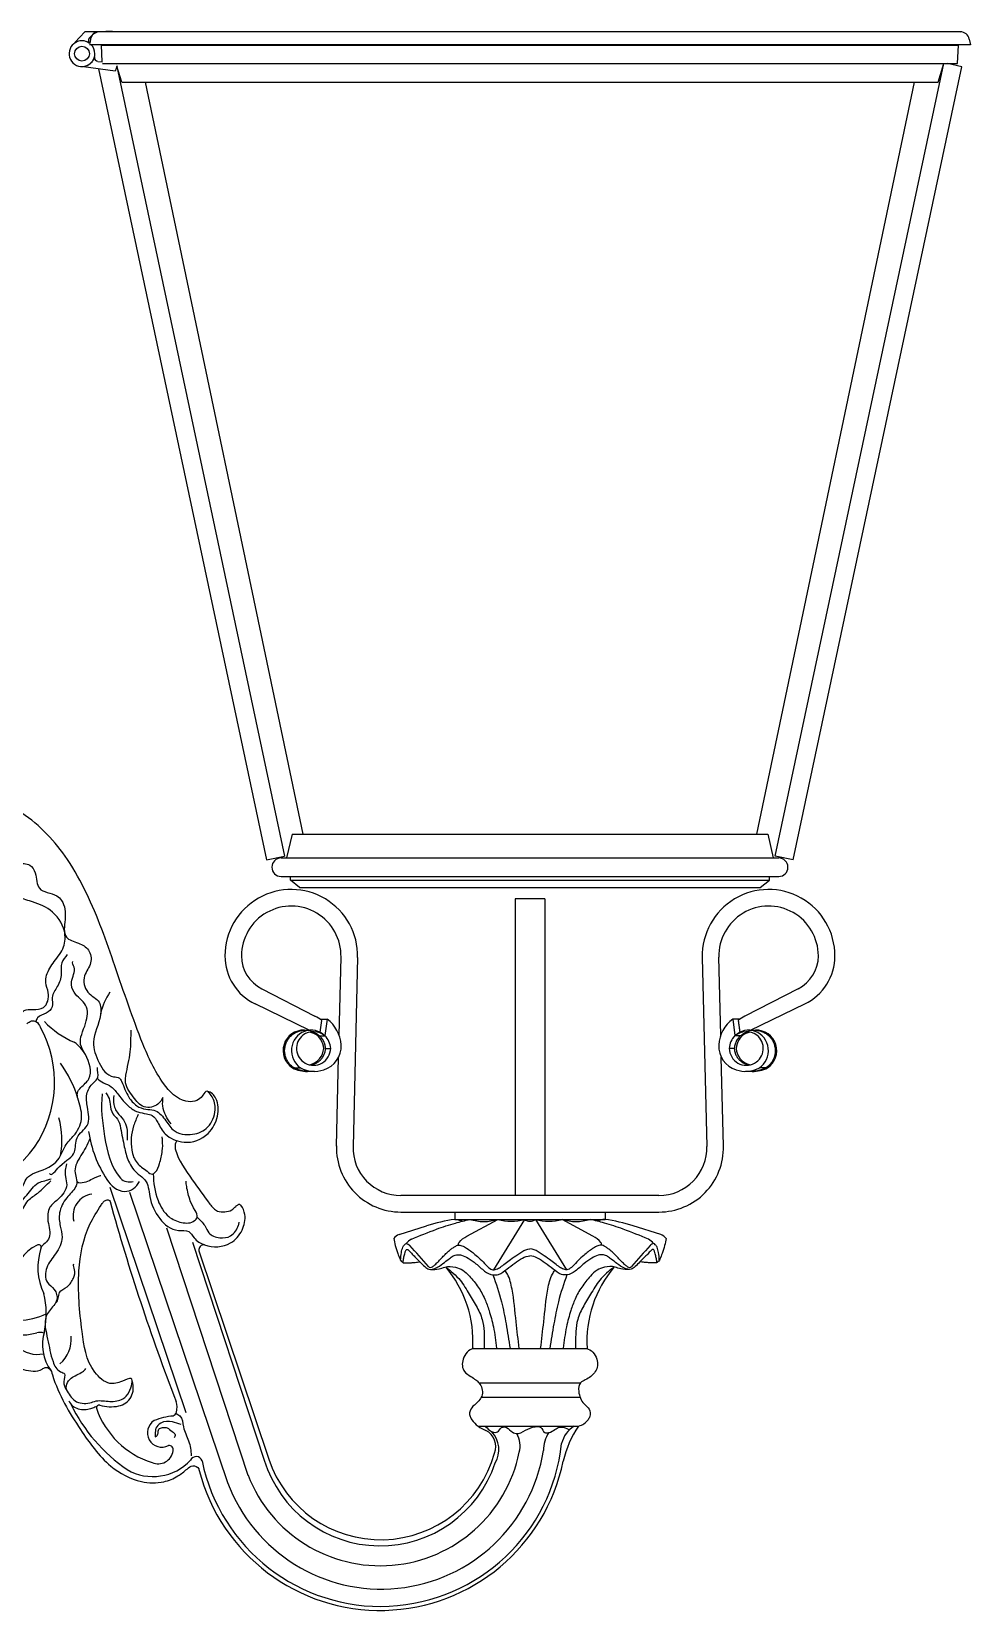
# Model space of a CAD drawing. Header units: millimetres. Extents: x 0 to 13338, y 0 to 11580.
# Drawn here: x 8422 to 8931, y 3754 to 4610 of the extents above; entities that cross this region are included whole.
import ezdxf

# ---------------------------------------------------------------- set-up
doc = ezdxf.new("R2010")
doc.units = ezdxf.units.MM
doc.layers.add('dwgmodels.com', color=250, linetype='Continuous')

# ---------------------------------------------------------------- blocks, each defined once
blk = doc.blocks.new('A$C11D80F1E')
at = {"color": 0}
for p, q in [((33.11, 74), (114.57, 74)), ((33.11, 74), (33.11, 70)), ((33.11, 70), (114.57, 70)), ((39.65, 60.87), (56.4, 70)), ((70.81, 70), (54, 42.7)), ((76.88, 70), (93.69, 42.7)), ((108.04, 60.87), (91.29, 70)), ((114.57, 74), (114.57, 70)), ((2.85, 61.76), (17.78, 66.51)), ((144.83, 61.76), (129.91, 66.51)), ((5.13, 46.49), (5.08, 47.54)), ((5.13, 46.49), (9.05, 46.49)), ((142.56, 46.49), (138.64, 46.49)), ((142.56, 46.49), (142.61, 47.54)), ((49.06, 5.42), (49.06, 0)), ((98.62, 5.42), (98.62, 0)), ((42.84, 0), (104.85, 0))]:
    blk.add_line(p, q, dxfattribs=at)
for centre, radius, start, end in [((48.26, -31.96), 103.08, 98.44674, 107.196), ((48.81, 95.32), 26.43, 253.31891, 286.68109), ((63.6, 95.03), 26.05, 253.94161, 286.05839), ((73.84, 74.11), 5.11, 233.54696, 306.45304), ((73.84, 74.11), 5.11, 233.54696, 306.45304), ((84.09, 95.03), 26.05, 253.94161, 286.05839), ((98.88, 95.32), 26.43, 253.31891, 286.68109), ((99.43, -31.96), 103.08, 72.804, 81.55326), ((4.57, 56.32), 5.7, 107.45536, 143.17544), ((143.12, 56.32), 5.7, 36.82456, 72.54464), ((12.48, 52.99), 6.92, 114.76655, 145.7117), ((-873.32, -738.8), 1187.14, 41.28586, 42.01956), ((1021.01, -738.8), 1187.14, 137.98044, 138.71414), ((135.21, 52.99), 6.92, 34.2883, 65.23345), ((19.94, 45.68), 1.69, 224.58307, 306.07057), ((-19.76, 3.74), 62.71, 356.58417, 40.2137), ((167.45, 3.74), 62.71, 139.7863, 183.41583), ((127.75, 45.68), 1.69, 233.92943, 315.41693)]:
    blk.add_arc(centre, radius, start, end, dxfattribs=at)
for points in [[(9.58, 59.27), (23.19, 64.71), (33.44, 68.04), (41.22, 70)], [(33.11, 70), (35.52, 69.68), (37.11, 69)], [(138.11, 59.27), (124.5, 64.71), (114.25, 68.04), (106.47, 70)], [(114.57, 70), (112.17, 69.68), (110.58, 69)], [(0, 59.73), (0.77, 55.79), (2.1, 51.51), (3.35, 48.46), (3.95, 47.4), (5.13, 46.49)], [(5.08, 47.54), (5.46, 49.75), (6.09, 51.98), (6.65, 53.46), (7.09, 53.73), (8.07, 53.21), (9.95, 51.21), (14.14, 47.02), (16.75, 44.4), (19, 42.96), (22.6, 43.54), (26.63, 46.07)], [(142.61, 47.54), (142.23, 49.75), (141.6, 51.98), (141.03, 53.46), (140.59, 53.73), (139.62, 53.21), (137.73, 51.21), (133.55, 47.02), (130.94, 44.4), (128.69, 42.96), (125.09, 43.54), (121.05, 46.07)], [(147.69, 59.73), (146.92, 55.79), (145.59, 51.51), (144.34, 48.46), (143.74, 47.4), (142.56, 46.49)], [(9.05, 46.49), (10.98, 46.62), (13.54, 46.96), (14.14, 47.02)], [(19.88, 42.84), (24.52, 43.15), (27.68, 44.13), (33.38, 44.09), (37.42, 42.47), (41.04, 39.15), (45.75, 33.27), (49.34, 26.81), (51.64, 20.55), (54.02, 11.79), (55.76, 0.14)], [(28.13, 44.23), (31.17, 41.77), (35.21, 37.9), (40.37, 30.35), (44.69, 23.05), (47.94, 15.67), (48.96, 9.18), (49.06, 5.42)], [(127.81, 42.84), (123.17, 43.15), (120, 44.13), (114.31, 44.09), (110.27, 42.47), (106.65, 39.15), (101.93, 33.27), (98.35, 26.81), (96.04, 20.55), (93.67, 11.79), (91.93, 0.14)], [(119.56, 44.23), (116.52, 41.77), (112.48, 37.9), (107.31, 30.35), (103, 23.05), (99.75, 15.67), (98.73, 9.18), (98.62, 5.42)], [(138.64, 46.49), (136.71, 46.62), (134.15, 46.96), (133.55, 47.02)], [(53.79, 39.92), (58.41, 25.31), (60.87, 13.31), (63.11, 0)], [(68.02, 0), (66.38, 14.39), (64.12, 32.22), (61.61, 40.32), (60.34, 42.35)], [(79.66, 0), (81.31, 14.39), (83.57, 32.22), (86.07, 40.32), (87.35, 42.35)], [(93.9, 39.92), (89.28, 25.31), (86.82, 13.31), (84.57, 0)]]:
    blk.add_spline(points, degree=3, dxfattribs=at)
for points, knots in [([(35.15, 56.11), (34.88, 56.64), (35.92, 58.79), (38.03, 59.97), (39.65, 60.87)], [0.197406, 0.197406, 0.197406, 0.197406, 1.733081, 6.93265, 6.93265, 6.93265, 6.93265]), ([(112.54, 56.11), (112.81, 56.64), (111.77, 58.79), (109.66, 59.97), (108.04, 60.87)], [0.197406, 0.197406, 0.197406, 0.197406, 1.733081, 6.93265, 6.93265, 6.93265, 6.93265]), ([(3.68, 47.88), (3.75, 49.29), (3.88, 51.66), (4.62, 54.58), (5.63, 56.16), (6.73, 57.1), (7.85, 56.6), (8.39, 56.11), (8.65, 55.82)], [0, 0, 0, 0, 4.220876, 7.14171, 8.810482, 9.961774, 10.979137, 12.122184, 12.122184, 12.122184, 12.122184]), ([(20.93, 44.31), (20.94, 44.31), (21.5, 44.62), (22.39, 45.51), (24.13, 47.07), (25.64, 48.67), (27.25, 50.47), (29.17, 52.31), (30.83, 53.74), (32.5, 54.89), (33.72, 55.66), (35.36, 56.36), (38.27, 55.13), (40.9, 53.51), (43.96, 51.18), (47.73, 47.7), (50.05, 45.1), (53.03, 42.42), (55.83, 42.85), (57.97, 44.22), (60.47, 46.16), (63.53, 48.51), (66.64, 50.56), (69.87, 52.92), (72.3, 53.96), (73.84, 53.99)], [1.089428, 1.089428, 1.089428, 1.089428, 1.113629, 2.744161, 4.895151, 7.312513, 9.986828, 12.742234, 14.977, 16.847128, 18.632822, 19.677187, 21.312086, 23.926402, 31.094009, 35.520472, 39.976686, 42.401082, 44.540901, 47.111965, 50.262785, 53.927866, 58.727463, 61.370755, 66.062187, 66.062187, 66.062187, 66.062187]), ([(126.76, 44.31), (126.75, 44.31), (126.19, 44.62), (125.3, 45.51), (123.56, 47.07), (122.05, 48.67), (120.44, 50.47), (118.52, 52.31), (116.86, 53.74), (115.19, 54.89), (113.96, 55.66), (112.33, 56.36), (109.42, 55.13), (106.78, 53.51), (103.73, 51.18), (99.96, 47.7), (97.64, 45.1), (94.66, 42.42), (91.86, 42.85), (89.72, 44.22), (87.22, 46.16), (84.16, 48.51), (81.05, 50.56), (77.82, 52.92), (75.38, 53.96), (73.84, 53.99)], [1.089428, 1.089428, 1.089428, 1.089428, 1.113629, 2.744161, 4.895151, 7.312513, 9.986828, 12.742234, 14.977, 16.847128, 18.632822, 19.677187, 21.312086, 23.926402, 31.094009, 35.520472, 39.976686, 42.401082, 44.540901, 47.111965, 50.262785, 53.927866, 58.727463, 61.370755, 66.062187, 66.062187, 66.062187, 66.062187]), ([(144.01, 47.88), (143.94, 49.29), (143.81, 51.66), (143.07, 54.58), (142.06, 56.16), (140.96, 57.1), (139.83, 56.6), (139.3, 56.11), (139.04, 55.82)], [0, 0, 0, 0, 4.220876, 7.14171, 8.810482, 9.961774, 10.979137, 12.122184, 12.122184, 12.122184, 12.122184]), ([(26.63, 46.07), (27.69, 46.88), (29.36, 48.16), (31.63, 50), (34.06, 51), (37.19, 50.82), (40.67, 48.7), (44.9, 45.91), (48.75, 42.05), (53.06, 39.62), (57.71, 40.06), (61.24, 43.23), (65.57, 46.13), (69.3, 49.03), (72.53, 50.2), (73.84, 50.23)], [0, 0, 0, 0, 4.006445, 6.311355, 8.705584, 11.556721, 15.399299, 20.626755, 26.798865, 31.785461, 34.793218, 40.136381, 45.507878, 50.455113, 54.650809, 54.650809, 54.650809, 54.650809]), ([(121.05, 46.07), (120, 46.88), (118.33, 48.16), (116.06, 50), (113.63, 51), (110.5, 50.82), (107.02, 48.7), (102.79, 45.91), (98.94, 42.05), (94.63, 39.62), (89.98, 40.06), (86.45, 43.23), (82.12, 46.13), (78.38, 49.03), (75.16, 50.2), (73.84, 50.23)], [0, 0, 0, 0, 4.006445, 6.311355, 8.705584, 11.556721, 15.399299, 20.626755, 26.798865, 31.785461, 34.793218, 40.136381, 45.507878, 50.455113, 54.650809, 54.650809, 54.650809, 54.650809])]:
    blk.add_open_spline(points, degree=3, knots=knots, dxfattribs=at)
blk = doc.blocks.new('Public Light 9_side_dwgmodels.com')
at = {"color": 0}
for p, q in [((267.95, 3893.46), (273.51, 3899.36)), ((267.95, 3893.46), (273.51, 3899.36)), ((281.96, 3899.36), (273.51, 3899.36)), ((279, 3899.36), (275.89, 3896.05)), ((279, 3899.36), (275.89, 3896.05)), ((288.36, 3899.65), (281.44, 3899.33)), ((748.44, 3899.33), (281.44, 3899.33)), ((748.44, 3899.33), (281.44, 3899.33)), ((745.02, 3899.49), (748.44, 3899.33)), ((268.15, 3893.36), (267.95, 3893.46)), ((268.15, 3893.36), (267.95, 3893.46)), ((275.89, 3893.24), (275.87, 3893.21)), ((275.89, 3893.24), (275.87, 3893.21)), ((753.94, 3892.33), (276.06, 3892.33)), ((753.94, 3892.33), (276.06, 3892.33)), ((276.54, 3895.31), (276.08, 3893.05)), ((282.44, 3892.06), (747.44, 3892.06)), ((282.44, 3892.06), (747.44, 3892.06)), ((282.89, 3882.98), (282.44, 3892.06)), ((730.94, 3892.06), (730.94, 3892.33)), ((736.94, 3892.06), (736.94, 3892.33)), ((746.94, 3882.06), (747.44, 3892.06)), ((753.34, 3895.31), (753.94, 3892.33)), ((278.61, 3885.49), (278.65, 3885.49)), ((278.61, 3885.49), (278.65, 3885.49)), ((280.43, 3883.3), (283.02, 3882.96)), ((280.43, 3883.3), (283.02, 3882.96)), ((283.06, 3882.06), (746.94, 3882.06)), ((283.06, 3882.06), (746.94, 3882.06)), ((290.93, 3880.85), (289.82, 3878.03)), ((290.93, 3880.85), (289.82, 3878.03)), ((289.9, 3882.06), (290.59, 3881.97)), ((289.9, 3882.06), (290.59, 3881.97)), ((290.46, 3881.98), (290.44, 3882.06)), ((290.44, 3882.06), (290.46, 3881.98)), ((293.44, 3872.06), (290.86, 3880.67)), ((648.05, 3452.1), (739.44, 3882.06)), ((736.44, 3872.06), (739.44, 3882.06)), ((749.31, 3880.4), (741.53, 3882.06)), ((749.31, 3880.4), (741.53, 3882.06)), ((272.64, 3880.29), (272.73, 3880.5)), ((272.64, 3880.29), (272.73, 3880.5)), ((289.82, 3878.03), (272.64, 3880.29)), ((289.82, 3878.03), (272.64, 3880.29)), ((280.82, 3879.21), (372.05, 3450.02)), ((290.78, 3880.47), (381.83, 3452.1)), ((657.83, 3450.02), (749.31, 3880.4)), ((293.44, 3872.06), (736.44, 3872.06)), ((293.44, 3872.06), (736.44, 3872.06)), ((391.86, 3464.06), (306.35, 3872.06)), ((638.02, 3464.06), (723.54, 3872.06)), ((385.94, 3464.06), (382.94, 3451.06)), ((385.94, 3464.06), (643.94, 3464.06)), ((385.94, 3464.06), (643.94, 3464.06)), ((643.94, 3464.06), (646.94, 3451.06)), ((372.05, 3450.02), (381.83, 3452.1)), ((372.05, 3450.02), (381.83, 3452.1)), ((379.94, 3451.06), (649.94, 3451.06)), ((379.94, 3451.06), (649.94, 3451.06)), ((657.83, 3450.02), (648.05, 3452.1)), ((657.83, 3450.02), (648.05, 3452.1)), ((379.94, 3441.06), (649.94, 3441.06)), ((379.94, 3441.06), (649.94, 3441.06)), ((384.94, 3439.06), (384.94, 3441.06)), ((384.94, 3439.06), (644.94, 3439.06)), ((384.94, 3439.06), (644.94, 3439.06)), ((389.94, 3435.06), (384.94, 3439.06)), ((639.94, 3435.06), (644.94, 3439.06)), ((644.94, 3439.06), (644.94, 3441.06)), ((389.94, 3435.06), (639.94, 3435.06)), ((389.94, 3435.06), (639.94, 3435.06)), ((522.94, 3428.94), (506.94, 3428.94)), ((522.94, 3428.94), (506.94, 3428.94)), ((506.94, 3428.94), (506.94, 3267.94)), ((522.94, 3428.94), (522.94, 3267.94)), ((411.41, 3354.91), (412.43, 3397.28)), ((411.41, 3354.91), (412.43, 3397.28)), ((421.43, 3397.07), (418.95, 3294.57)), ((421.43, 3397.07), (418.95, 3294.57)), ((608.45, 3397.07), (610.93, 3294.57)), ((608.45, 3397.07), (610.93, 3294.57)), ((618.47, 3354.91), (617.45, 3397.28)), ((618.47, 3354.91), (617.45, 3397.28)), ((369.47, 3380.06), (398.31, 3365.15)), ((369.47, 3380.06), (398.31, 3365.15)), ((660.41, 3380.06), (631.57, 3365.15)), ((660.41, 3380.06), (631.57, 3365.15)), ((395.18, 3357.62), (365.81, 3371.83)), ((395.18, 3357.62), (365.81, 3371.83)), ((634.7, 3357.62), (664.07, 3371.83)), ((634.7, 3357.62), (664.07, 3371.83)), ((401.04, 3363.55), (404.92, 3363.55)), ((401.04, 3363.55), (404.92, 3363.55)), ((401.05, 3356.47), (401.94, 3362.88)), ((404.92, 3363.55), (403.74, 3354.66)), ((404.92, 3363.55), (403.74, 3354.66)), ((624.96, 3363.55), (626.14, 3354.66)), ((628.84, 3363.55), (624.96, 3363.55)), ((628.84, 3363.55), (624.96, 3363.55)), ((624.96, 3363.55), (626.14, 3354.66)), ((392.11, 3357.62), (396.3, 3357.62)), ((399.8, 3354.54), (399.94, 3354.54)), ((399.8, 3354.54), (399.94, 3354.54)), ((400.78, 3354.54), (403.72, 3354.54)), ((400.78, 3354.54), (403.72, 3354.54)), ((403.59, 3354.66), (403.74, 3354.66)), ((403.59, 3354.66), (403.74, 3354.66)), ((626.29, 3354.66), (626.14, 3354.66)), ((626.29, 3354.66), (626.14, 3354.66)), ((629.1, 3354.54), (626.16, 3354.54)), ((629.1, 3354.54), (626.16, 3354.54)), ((630.08, 3354.54), (629.94, 3354.54)), ((630.08, 3354.54), (629.94, 3354.54)), ((633.58, 3357.62), (637.77, 3357.62)), ((404.06, 3347.76), (406.86, 3347.76)), ((404.06, 3347.76), (406.86, 3347.76)), ((409.95, 3294.78), (411.12, 3343)), ((409.95, 3294.78), (411.12, 3343)), ((619.93, 3294.78), (618.76, 3343)), ((619.93, 3294.78), (618.76, 3343)), ((625.82, 3347.76), (623.02, 3347.76)), ((625.82, 3347.76), (623.02, 3347.76)), ((386.94, 3337.18), (390.46, 3337.18)), ((386.94, 3337.18), (390.46, 3337.18)), ((397.96, 3335.28), (393.83, 3335.28)), ((636.05, 3335.28), (631.92, 3335.28)), ((642.94, 3337.18), (639.42, 3337.18)), ((642.94, 3337.18), (639.42, 3337.18)), ((286.99, 3272.46), (328.21, 3150.27)), ((297.7, 3269.76), (350.89, 3112.21)), ((584.94, 3267.94), (444.94, 3267.94)), ((584.94, 3267.94), (444.94, 3267.94)), ((444.94, 3258.94), (584.94, 3258.94)), ((317.73, 3250.44), (361.96, 3116.25)), ((331.83, 3242.54), (370.78, 3124.37)), ((335.37, 3237.92), (373.23, 3124.88)), ((484.28, 3184.94), (545.6, 3184.94)), ((487.27, 3166.3), (542.37, 3166.3)), ((488.73, 3158.42), (542.14, 3158.42)), ((486.8, 3142.8), (541.37, 3142.8))]:
    blk.add_line(p, q, dxfattribs=at)
blk.add_circle((271.89, 3887.45), 4, dxfattribs=at)
blk.add_circle((271.89, 3887.45), 4, dxfattribs=at)
for centre, radius, start, end in [((281.44, 3894.33), 5, 90, 168.69007), ((748.44, 3894.33), 5, 11.30993, 90), ((271.89, 3887.45), 7, 52.1546, 0), ((271.89, 3887.45), 7, 52.1546, 0), ((271.89, 3887.45), 7, 55.38344, 122.30974), ((271.89, 3887.45), 7, 55.38344, 122.30974), ((277.42, 3894.65), 2.08, 137.58516, 222.71058), ((277.42, 3894.65), 2.08, 137.58516, 222.71058), ((271.89, 3887.45), 7, 0, 44.26108), ((271.89, 3887.45), 7, 0, 44.26108), ((271.89, 3887.45), 7, 276.8814, 343.80771), ((271.89, 3887.45), 7, 276.8814, 343.80771), ((280.73, 3885.36), 2.08, 176.48057, 261.60598), ((280.73, 3885.36), 2.08, 176.48057, 261.60598), ((379.94, 3446.06), 5, 90, 270), ((649.94, 3446.06), 5, 270, 90), ((385.44, 3397.94), 36, 358.61296, 180), ((385.44, 3397.94), 36, 358.61296, 180), ((644.44, 3397.94), 36, 0, 181.38704), ((644.44, 3397.94), 36, 0, 181.38704), ((385.44, 3397.94), 27, 358.61296, 180), ((385.44, 3397.94), 27, 358.61296, 180), ((644.44, 3397.94), 27, 0, 181.38704), ((644.44, 3397.94), 27, 0, 181.38704), ((378.44, 3397.94), 29, 180, 244.18197), ((378.44, 3397.94), 29, 180, 244.18197), ((378.44, 3397.94), 20, 180, 243.35603), ((378.44, 3397.94), 20, 180, 243.35603), ((651.44, 3397.94), 20, 296.64397, 0), ((651.44, 3397.94), 20, 296.64397, 0), ((651.44, 3397.94), 29, 295.81803, 0), ((651.44, 3397.94), 29, 295.81803, 0), ((313.59, 3359.81), 32.3, 145.13415, 168.11802), ((195.48, 3329.31), 61.59, 261.43324, 28.95975), ((288.17, 3397.89), 51.11, 224.10925, 246.38248), ((390.32, 3348.29), 18.65, 51.45415, 64.61367), ((390.32, 3348.29), 18.65, 51.45415, 64.61367), ((639.57, 3348.29), 18.65, 115.38633, 128.54585), ((639.57, 3348.29), 18.65, 115.38633, 128.54585), ((255.65, 3334.03), 20.86, 28.2851, 54.73163), ((392.11, 3346.51), 11.12, 87.63867, 237.05388), ((392.11, 3346.51), 11.12, 87.63867, 237.05388), ((393.39, 3346.62), 10.19, 51.01045, 78.06399), ((393.39, 3346.62), 10.19, 51.01045, 78.06399), ((392.11, 3346.51), 11.12, 46.2524, 62.92842), ((392.11, 3346.51), 11.12, 46.2524, 62.92842), ((391.76, 3346.68), 11.34, 5.46316, 56.18353), ((391.76, 3346.68), 11.34, 5.46316, 56.18353), ((638.12, 3346.68), 11.34, 123.81647, 174.53684), ((638.12, 3346.68), 11.34, 123.81647, 174.53684), ((636.49, 3346.62), 10.19, 101.93601, 128.98955), ((636.49, 3346.62), 10.19, 101.93601, 128.98955), ((637.77, 3346.51), 11.12, 117.07158, 133.7476), ((637.77, 3346.51), 11.12, 117.07158, 133.7476), ((637.77, 3346.51), 11.12, 302.94612, 92.36133), ((637.77, 3346.51), 11.12, 302.94612, 92.36133), ((393.41, 3348.23), 9.65, 282.60394, 357.17506), ((393.41, 3348.23), 9.65, 282.60394, 357.17506), ((636.47, 3348.23), 9.65, 182.82494, 257.39606), ((636.47, 3348.23), 9.65, 182.82494, 257.39606), ((204.79, 3300.53), 67.94, 17.10603, 35.287), ((393.83, 3352.06), 16.78, 242.43807, 271.58592), ((393.83, 3352.06), 16.78, 242.43807, 271.58592), ((636.05, 3352.06), 16.78, 268.41408, 297.56193), ((636.05, 3352.06), 16.78, 268.41408, 297.56193), ((214.29, 3297.96), 46.7, 349.52478, 14.95269), ((339.27, 3312.1), 64.49, 188.40266, 213.35828), ((444.94, 3293.94), 35, 178.61296, 270), ((444.94, 3293.94), 35, 178.61296, 270), ((444.94, 3293.94), 26, 178.61296, 270), ((444.94, 3293.94), 26, 178.61296, 270), ((584.94, 3293.94), 35, 270, 1.38704), ((584.94, 3293.94), 35, 270, 1.38704), ((584.94, 3293.94), 26, 270, 1.38704), ((584.94, 3293.94), 26, 270, 1.38704), ((296.7, 3282.79), 12.86, 208.59686, 262.3151), ((297.6, 3281.97), 6.69, 224.49254, 287.7835), ((294.46, 3279.49), 9.46, 273.10283, 335.27537), ((278.71, 3257.08), 11.65, 97.2337, 195.01092), ((1464.03, 3593.2), 1221.94, 195.59905, 200.95819), ((258.01, 3219.74), 23.69, 116.13366, 174.43626), ((248.32, 3239.84), 1.39, 340.16878, 122.73192), ((281.16, 3228.95), 33.21, 161.71511, 205.21902), ((338.03, 3238.45), 2.71, 81.43212, 191.27349), ((206.92, 3203.63), 45.59, 348.03641, 14.18482), ((239.54, 3218.75), 26.49, 224.01609, 287.31694), ((234.43, 3245.48), 45.59, 274.23736, 293.3621), ((248.97, 3188.24), 5.45, 65.43162, 106.5009), ((275.15, 3187.15), 24.66, 163.42561, 215.54416), ((247.7, 3190.24), 18.38, 311.62996, 4.0484), ((247.61, 3196.77), 15.09, 224.12006, 283.03596), ((289.67, 3163.58), 10.09, 282.27001, 20.48984), ((348, 3194.45), 91.24, 205.78525, 235.59553), ((281.32, 3152.59), 1.61, 80.55577, 183.82554), ((287.61, 3174.38), 21.09, 253.38405, 281.50092), ((313, 3152.77), 10.49, 346.21984, 18.68188), ((324.14, 3167.82), 47, 199.04522, 252.37396), ((315.21, 3139.19), 7.81, 122.18047, 297.04245), ((323.72, 3115.65), 32.69, 94.03769, 112.78359), ((319.43, 3151.78), 4.04, 299.49713, 339.21213), ((496.9, 3156.22), 16.8, 216.35933, 249.70512), ((538.76, 3152.23), 9.78, 285.50732, 322.44049), ((486.56, 3131.75), 9.81, 337.92716, 62.63275), ((483.96, 3130.01), 14.11, 329.39571, 42.9881), ((496.39, 3132.05), 13.2, 344.85049, 30.33672), ((539.31, 3129.66), 17.06, 145.59855, 180.46716), ((547.01, 3129.91), 15.24, 122.25824, 167.25087), ((584.28, 3112.53), 52.51, 144.80074, 167.65373), ((313.23, 3130.53), 8.21, 246.09323, 351.63237), ((319.15, 3129.98), 2.3, 343.86983, 99.64309), ((433.87, 3143.82), 98.83, 191.60844, 353.87818), ((434.3, 3143.43), 89.06, 200.52337, 351.01284), ((433.73, 3144), 76.96, 201.20998, 348.45713), ((433.96, 3145.17), 64.03, 198.47934, 344.50116), ((310.37, 3143.19), 27.76, 239.89988, 317.3485), ((333.83, 3122.89), 3.39, 17.86302, 153.90372), ((433.66, 3144.2), 101.4, 194.52292, 348.3708), ((433.69, 3143.62), 65.79, 197.01099, 341.57231)]:
    blk.add_arc(centre, radius, start, end, dxfattribs=at)
for centre, major_axis, start_param, end_param in [((396.3, 3346.51), (0, 11.12), 5.519646, 8.84976), ((396.3, 3346.51), (0, 11.12), 5.519646, 8.84976), ((394.56, 3348.29), (0, 18.65), 4.787008, 5.670613), ((394.56, 3348.29), (0, 18.65), 4.787008, 5.670613), ((635.32, 3348.29), (0, 18.65), 0.612572, 1.496177), ((635.32, 3348.29), (0, 18.65), 0.612572, 1.496177), ((633.58, 3346.51), (0, 11.12), 3.716611, 7.046725), ((633.58, 3346.51), (0, 11.12), 3.716611, 7.046725), ((396.9, 3347.74), (0, -8.9), 3.775755, 5.816563), ((396.9, 3347.74), (0, -8.9), 3.775755, 5.816563), ((397.53, 3346.62), (0, -10.19), 2.461097, 3.76213), ((397.53, 3346.62), (0, -10.19), 2.461097, 3.76213), ((399.48, 3349.13), (0, 13.52), 3.419712, 4.753074), ((399.48, 3349.13), (0, 13.52), 3.419712, 4.753074), ((395.96, 3346.68), (0, -11.34), 1.666146, 2.351809), ((395.96, 3346.68), (0, -11.34), 1.666146, 2.351809), ((630.4, 3349.13), (0, 13.52), 1.530111, 2.863474), ((630.4, 3349.13), (0, 13.52), 1.530111, 2.863474), ((633.92, 3346.68), (0, -11.34), 3.931376, 4.617039), ((633.92, 3346.68), (0, -11.34), 3.931376, 4.617039), ((632.35, 3346.62), (0, -10.19), 2.521056, 3.822089), ((632.35, 3346.62), (0, -10.19), 2.521056, 3.822089), ((632.98, 3347.74), (0, -8.9), 0.466622, 2.507431), ((632.98, 3347.74), (0, -8.9), 0.466622, 2.507431), ((397.55, 3348.23), (0, -9.65), 5.777756, 7.804677), ((397.55, 3348.23), (0, -9.65), 5.777756, 7.804677), ((632.33, 3348.23), (0, -9.65), 4.761694, 6.788615), ((632.33, 3348.23), (0, -9.65), 4.761694, 6.788615), ((397.96, 3352.06), (0, 16.78), 2.660546, 3.462001), ((397.96, 3352.06), (0, 16.78), 2.660546, 3.462001), ((631.92, 3352.06), (0, 16.78), 2.821184, 3.622639), ((631.92, 3352.06), (0, 16.78), 2.821184, 3.622639)]:
    blk.add_ellipse(centre, major_axis=major_axis, ratio=0.965926, start_param=start_param, end_param=end_param, dxfattribs=at)
for points, knots in [([(144.33, 3456.98), (144.52, 3457.01), (149.29, 3457.56), (156.28, 3455.3), (169.25, 3455.73), (167.03, 3467.26), (176.69, 3468.26), (180.61, 3474.54), (187.35, 3472.86), (193.56, 3466.81), (205.34, 3461.04), (214.15, 3468.37), (221.54, 3464.76), (221.88, 3456.29), (229.63, 3451.3), (236.59, 3447.76), (243.72, 3448.42), (247.55, 3441.98), (246.89, 3432.37), (256.73, 3432.33), (262.66, 3426.44), (263.22, 3418.32), (261.12, 3407.36), (269.97, 3405.2), (276.26, 3401.74), (277.69, 3393.46), (271.87, 3387.28), (273.7, 3377.36), (282.3, 3373.99), (282.27, 3362.65), (276.33, 3352.48), (280.53, 3340.15), (285.92, 3331.92), (292.2, 3332.33), (294.57, 3327.51), (296.21, 3321.96), (301.05, 3316.43), (306.18, 3314.45), (312.17, 3314.73), (317.05, 3309.5), (321.29, 3301.8), (331.64, 3299.97), (341.27, 3304.44), (344.95, 3313.34), (343.53, 3320.71), (341.06, 3323.34), (339.66, 3324.85), (337.9, 3323.28), (336.82, 3320.82), (332.94, 3318.65), (324.5, 3318.77), (313.23, 3330.94), (301.96, 3356.22), (290.13, 3391.78), (278.11, 3425.83), (262.25, 3454.75), (241.88, 3476.53), (209.2, 3490.33), (178.06, 3488.42), (157.73, 3484.95), (149.83, 3482.86)], [68.745573, 68.745573, 68.745573, 68.745573, 69.371789, 83.935665, 92.143186, 99.416194, 109.400519, 114.722692, 119.115345, 127.461122, 141.90907, 152.592056, 155.834714, 164.433194, 174.288665, 181.460787, 188.098034, 193.225248, 201.87069, 212.161103, 215.665147, 226.247689, 235.818054, 243.114032, 249.717189, 256.783266, 264.512078, 273.632936, 281.761003, 288.564313, 303.932519, 315.445726, 326.343852, 329.633935, 331.777673, 341.199383, 347.635797, 352.793961, 357.227745, 364.916484, 372.273516, 383.128446, 392.281224, 402.375148, 409.691607, 412.895663, 413.756208, 415.097047, 418.433565, 422.456093, 427.285249, 442.860315, 467.107627, 511.989599, 554.396405, 575.348715, 610.675786, 641.634077, 678.291245, 702.752214, 702.752214, 702.752214, 702.752214]), ([(386.94, 3337.18), (386.9, 3337.21), (386.85, 3337.24), (386.5, 3337.47), (386.2, 3337.7), (385.63, 3338.16), (385.36, 3338.41), (384.87, 3338.89), (384.63, 3339.16), (384.16, 3339.72), (383.93, 3340.02), (383.52, 3340.64), (383.32, 3340.97), (382.98, 3341.61), (382.82, 3341.94), (382.56, 3342.57), (382.43, 3342.91), (382.22, 3343.61), (382.13, 3343.97), (381.98, 3344.71), (381.93, 3345.08), (381.86, 3345.81), (381.84, 3346.16), (381.84, 3346.51), (381.84, 3346.85), (381.86, 3347.21), (381.93, 3347.94), (381.98, 3348.31), (382.13, 3349.04), (382.22, 3349.4), (382.43, 3350.1), (382.56, 3350.44), (382.82, 3351.07), (382.97, 3351.39), (383.32, 3352.04), (383.51, 3352.36), (383.93, 3352.98), (384.15, 3353.28), (384.62, 3353.85), (384.86, 3354.11), (385.35, 3354.6), (385.62, 3354.84), (386.19, 3355.31), (386.49, 3355.53), (387.11, 3355.95), (387.44, 3356.14), (388.09, 3356.49), (388.42, 3356.64), (389.06, 3356.9), (389.4, 3357.03), (390.1, 3357.24), (390.47, 3357.33), (391.21, 3357.48), (391.59, 3357.54), (392.16, 3357.59), (392.37, 3357.6), (392.57, 3357.61)], [-10.450198, -10.450198, -10.450198, -10.450198, -10.305783, -10.305783, -9.27321, -9.27321, -8.240637, -8.240637, -7.208888, -7.208888, -6.177138, -6.177138, -5.145389, -5.145389, -4.11364, -4.11364, -3.08523, -3.08523, -2.05682, -2.05682, -1.02841, -1.02841, 0, 0, 0, 1.026621, 1.026621, 2.053241, 2.053241, 3.079862, 3.079862, 4.106483, 4.106483, 5.136427, 5.136427, 6.166372, 6.166372, 7.196316, 7.196316, 8.22626, 8.22626, 9.260622, 9.260622, 10.294983, 10.294983, 11.329344, 11.329344, 12.363705, 12.363705, 13.40243, 13.40243, 14.441155, 14.441155, 15.47988, 15.47988, 16.065531, 16.065531, 16.065531, 16.065531]), ([(386.94, 3337.18), (386.9, 3337.21), (386.85, 3337.24), (386.5, 3337.47), (386.2, 3337.7), (385.63, 3338.16), (385.36, 3338.41), (384.87, 3338.89), (384.63, 3339.16), (384.16, 3339.72), (383.93, 3340.02), (383.52, 3340.64), (383.32, 3340.97), (382.98, 3341.61), (382.82, 3341.94), (382.56, 3342.57), (382.43, 3342.91), (382.22, 3343.61), (382.13, 3343.97), (381.98, 3344.71), (381.93, 3345.08), (381.86, 3345.81), (381.84, 3346.16), (381.84, 3346.51), (381.84, 3346.85), (381.86, 3347.21), (381.93, 3347.94), (381.98, 3348.31), (382.13, 3349.04), (382.22, 3349.4), (382.43, 3350.1), (382.56, 3350.44), (382.82, 3351.07), (382.97, 3351.39), (383.32, 3352.04), (383.51, 3352.36), (383.93, 3352.98), (384.15, 3353.28), (384.62, 3353.85), (384.86, 3354.11), (385.35, 3354.6), (385.62, 3354.84), (386.19, 3355.31), (386.49, 3355.53), (387.11, 3355.95), (387.44, 3356.14), (388.09, 3356.49), (388.42, 3356.64), (389.06, 3356.9), (389.4, 3357.03), (390.1, 3357.24), (390.47, 3357.33), (391.21, 3357.48), (391.59, 3357.54), (392.16, 3357.59), (392.37, 3357.6), (392.57, 3357.61)], [-10.450198, -10.450198, -10.450198, -10.450198, -10.305783, -10.305783, -9.27321, -9.27321, -8.240637, -8.240637, -7.208888, -7.208888, -6.177138, -6.177138, -5.145389, -5.145389, -4.11364, -4.11364, -3.08523, -3.08523, -2.05682, -2.05682, -1.02841, -1.02841, 0, 0, 0, 1.026621, 1.026621, 2.053241, 2.053241, 3.079862, 3.079862, 4.106483, 4.106483, 5.136427, 5.136427, 6.166372, 6.166372, 7.196316, 7.196316, 8.22626, 8.22626, 9.260622, 9.260622, 10.294983, 10.294983, 11.329344, 11.329344, 12.363705, 12.363705, 13.40243, 13.40243, 14.441155, 14.441155, 15.47988, 15.47988, 16.065531, 16.065531, 16.065531, 16.065531]), ([(397.17, 3356.4), (396.89, 3356.48), (396.61, 3356.55), (396.2, 3356.63), (396.08, 3356.66), (395.96, 3356.67)], [42.731508, 42.731508, 42.731508, 42.731508, 43.532122, 43.532122, 43.87522, 43.87522, 43.87522, 43.87522]), ([(397.17, 3356.4), (396.89, 3356.48), (396.61, 3356.55), (396.2, 3356.63), (396.08, 3356.66), (395.96, 3356.67)], [42.731508, 42.731508, 42.731508, 42.731508, 43.532122, 43.532122, 43.87522, 43.87522, 43.87522, 43.87522]), ([(400.78, 3354.54), (400.54, 3354.73), (400.29, 3354.91), (399.75, 3355.27), (399.45, 3355.45), (398.85, 3355.77), (398.55, 3355.91), (398.2, 3356.05), (398.13, 3356.08), (398.07, 3356.1)], [38.876029, 38.876029, 38.876029, 38.876029, 39.727604, 39.727604, 40.677094, 40.677094, 41.626584, 41.626584, 41.824921, 41.824921, 41.824921, 41.824921]), ([(400.78, 3354.54), (400.54, 3354.73), (400.29, 3354.91), (399.75, 3355.27), (399.45, 3355.45), (398.85, 3355.77), (398.55, 3355.91), (398.2, 3356.05), (398.13, 3356.08), (398.07, 3356.1)], [38.876029, 38.876029, 38.876029, 38.876029, 39.727604, 39.727604, 40.677094, 40.677094, 41.626584, 41.626584, 41.824921, 41.824921, 41.824921, 41.824921]), ([(404.06, 3347.76), (404.06, 3347.76), (404.06, 3347.76), (404.02, 3348.13), (403.97, 3348.51), (403.82, 3349.26), (403.72, 3349.63), (403.51, 3350.34), (403.38, 3350.68), (403.11, 3351.33), (402.96, 3351.66), (402.6, 3352.32), (402.41, 3352.65), (401.98, 3353.28), (401.75, 3353.59), (401.32, 3354.11), (401.12, 3354.33), (400.92, 3354.54)], [34.762506, 34.762506, 34.762506, 34.762506, 34.767534, 34.767534, 35.814466, 35.814466, 36.861398, 36.861398, 37.90833, 37.90833, 38.960111, 38.960111, 40.011892, 40.011892, 41.063673, 41.063673, 41.910204, 41.910204, 41.910204, 41.910204]), ([(404.06, 3347.76), (404.06, 3347.76), (404.06, 3347.76), (404.02, 3348.13), (403.97, 3348.51), (403.82, 3349.26), (403.72, 3349.63), (403.51, 3350.34), (403.38, 3350.68), (403.11, 3351.33), (402.96, 3351.66), (402.6, 3352.32), (402.41, 3352.65), (401.98, 3353.28), (401.75, 3353.59), (401.32, 3354.11), (401.12, 3354.33), (400.92, 3354.54)], [34.762506, 34.762506, 34.762506, 34.762506, 34.767534, 34.767534, 35.814466, 35.814466, 36.861398, 36.861398, 37.90833, 37.90833, 38.960111, 38.960111, 40.011892, 40.011892, 41.063673, 41.063673, 41.910204, 41.910204, 41.910204, 41.910204]), ([(628.96, 3354.54), (628.76, 3354.33), (628.56, 3354.11), (628.13, 3353.59), (627.9, 3353.28), (627.48, 3352.65), (627.28, 3352.32), (626.93, 3351.66), (626.77, 3351.33), (626.5, 3350.68), (626.38, 3350.34), (626.16, 3349.63), (626.06, 3349.26), (625.91, 3348.51), (625.86, 3348.13), (625.82, 3347.76), (625.82, 3347.76), (625.82, 3347.76)], [25.530999, 25.530999, 25.530999, 25.530999, 26.377531, 26.377531, 27.429312, 27.429312, 28.481092, 28.481092, 29.532873, 29.532873, 30.579805, 30.579805, 31.626737, 31.626737, 32.67367, 32.67367, 32.678697, 32.678697, 32.678697, 32.678697]), ([(628.96, 3354.54), (628.76, 3354.33), (628.56, 3354.11), (628.13, 3353.59), (627.9, 3353.28), (627.48, 3352.65), (627.28, 3352.32), (626.93, 3351.66), (626.77, 3351.33), (626.5, 3350.68), (626.38, 3350.34), (626.16, 3349.63), (626.06, 3349.26), (625.91, 3348.51), (625.86, 3348.13), (625.82, 3347.76), (625.82, 3347.76), (625.82, 3347.76)], [25.530999, 25.530999, 25.530999, 25.530999, 26.377531, 26.377531, 27.429312, 27.429312, 28.481092, 28.481092, 29.532873, 29.532873, 30.579805, 30.579805, 31.626737, 31.626737, 32.67367, 32.67367, 32.678697, 32.678697, 32.678697, 32.678697]), ([(631.81, 3356.1), (631.75, 3356.08), (631.69, 3356.05), (631.34, 3355.91), (631.04, 3355.77), (630.44, 3355.45), (630.15, 3355.28), (629.6, 3354.92), (629.34, 3354.73), (629.1, 3354.54)], [18.753252, 18.753252, 18.753252, 18.753252, 18.943272, 18.943272, 19.890766, 19.890766, 20.838259, 20.838259, 21.701619, 21.701619, 21.701619, 21.701619]), ([(631.81, 3356.1), (631.75, 3356.08), (631.69, 3356.05), (631.34, 3355.91), (631.04, 3355.77), (630.44, 3355.45), (630.15, 3355.28), (629.6, 3354.92), (629.34, 3354.73), (629.1, 3354.54)], [18.753252, 18.753252, 18.753252, 18.753252, 18.943272, 18.943272, 19.890766, 19.890766, 20.838259, 20.838259, 21.701619, 21.701619, 21.701619, 21.701619]), ([(633.92, 3356.67), (633.8, 3356.66), (633.68, 3356.63), (633.27, 3356.55), (632.99, 3356.48), (632.71, 3356.4)], [16.70257, 16.70257, 16.70257, 16.70257, 17.041767, 17.041767, 17.846307, 17.846307, 17.846307, 17.846307]), ([(633.92, 3356.67), (633.8, 3356.66), (633.68, 3356.63), (633.27, 3356.55), (632.99, 3356.48), (632.71, 3356.4)], [16.70257, 16.70257, 16.70257, 16.70257, 17.041767, 17.041767, 17.846307, 17.846307, 17.846307, 17.846307]), ([(637.31, 3357.61), (637.51, 3357.6), (637.72, 3357.59), (638.3, 3357.54), (638.67, 3357.48), (639.41, 3357.33), (639.78, 3357.24), (640.48, 3357.03), (640.83, 3356.9), (641.46, 3356.64), (641.79, 3356.49), (642.44, 3356.14), (642.77, 3355.95), (643.39, 3355.53), (643.7, 3355.31), (644.26, 3354.84), (644.53, 3354.6), (645.02, 3354.11), (645.26, 3353.85), (645.73, 3353.28), (645.95, 3352.98), (646.37, 3352.36), (646.56, 3352.04), (646.91, 3351.39), (647.06, 3351.07), (647.33, 3350.44), (647.45, 3350.1), (647.66, 3349.4), (647.75, 3349.04), (647.9, 3348.31), (647.96, 3347.94), (648.03, 3347.21), (648.04, 3346.85), (648.04, 3346.51), (648.04, 3346.16), (648.03, 3345.81), (647.95, 3345.08), (647.9, 3344.71), (647.75, 3343.97), (647.66, 3343.61), (647.45, 3342.91), (647.32, 3342.57), (647.06, 3341.94), (646.91, 3341.61), (646.56, 3340.97), (646.37, 3340.64), (645.95, 3340.02), (645.72, 3339.72), (645.25, 3339.16), (645.01, 3338.89), (644.52, 3338.41), (644.25, 3338.16), (643.69, 3337.7), (643.38, 3337.47), (643.03, 3337.24), (642.98, 3337.21), (642.94, 3337.18)], [-16.065531, -16.065531, -16.065531, -16.065531, -15.47988, -15.47988, -14.441155, -14.441155, -13.40243, -13.40243, -12.363705, -12.363705, -11.329344, -11.329344, -10.294983, -10.294983, -9.260622, -9.260622, -8.22626, -8.22626, -7.196316, -7.196316, -6.166372, -6.166372, -5.136427, -5.136427, -4.106483, -4.106483, -3.079862, -3.079862, -2.053241, -2.053241, -1.026621, -1.026621, 0, 0, 0, 1.02841, 1.02841, 2.05682, 2.05682, 3.08523, 3.08523, 4.11364, 4.11364, 5.145389, 5.145389, 6.177138, 6.177138, 7.208888, 7.208888, 8.240637, 8.240637, 9.27321, 9.27321, 10.305783, 10.305783, 10.450198, 10.450198, 10.450198, 10.450198]), ([(637.31, 3357.61), (637.51, 3357.6), (637.72, 3357.59), (638.3, 3357.54), (638.67, 3357.48), (639.41, 3357.33), (639.78, 3357.24), (640.48, 3357.03), (640.83, 3356.9), (641.46, 3356.64), (641.79, 3356.49), (642.44, 3356.14), (642.77, 3355.95), (643.39, 3355.53), (643.7, 3355.31), (644.26, 3354.84), (644.53, 3354.6), (645.02, 3354.11), (645.26, 3353.85), (645.73, 3353.28), (645.95, 3352.98), (646.37, 3352.36), (646.56, 3352.04), (646.91, 3351.39), (647.06, 3351.07), (647.33, 3350.44), (647.45, 3350.1), (647.66, 3349.4), (647.75, 3349.04), (647.9, 3348.31), (647.96, 3347.94), (648.03, 3347.21), (648.04, 3346.85), (648.04, 3346.51), (648.04, 3346.16), (648.03, 3345.81), (647.95, 3345.08), (647.9, 3344.71), (647.75, 3343.97), (647.66, 3343.61), (647.45, 3342.91), (647.32, 3342.57), (647.06, 3341.94), (646.91, 3341.61), (646.56, 3340.97), (646.37, 3340.64), (645.95, 3340.02), (645.72, 3339.72), (645.25, 3339.16), (645.01, 3338.89), (644.52, 3338.41), (644.25, 3338.16), (643.69, 3337.7), (643.38, 3337.47), (643.03, 3337.24), (642.98, 3337.21), (642.94, 3337.18)], [-16.065531, -16.065531, -16.065531, -16.065531, -15.47988, -15.47988, -14.441155, -14.441155, -13.40243, -13.40243, -12.363705, -12.363705, -11.329344, -11.329344, -10.294983, -10.294983, -9.260622, -9.260622, -8.22626, -8.22626, -7.196316, -7.196316, -6.166372, -6.166372, -5.136427, -5.136427, -4.106483, -4.106483, -3.079862, -3.079862, -2.053241, -2.053241, -1.026621, -1.026621, 0, 0, 0, 1.02841, 1.02841, 2.05682, 2.05682, 3.08523, 3.08523, 4.11364, 4.11364, 5.145389, 5.145389, 6.177138, 6.177138, 7.208888, 7.208888, 8.240637, 8.240637, 9.27321, 9.27321, 10.305783, 10.305783, 10.450198, 10.450198, 10.450198, 10.450198]), ([(395.98, 3338.72), (396.07, 3338.73), (396.15, 3338.75), (396.56, 3338.83), (396.88, 3338.91), (397.5, 3339.1), (397.79, 3339.2), (398.35, 3339.43), (398.63, 3339.57), (399.2, 3339.87), (399.48, 3340.03), (400.03, 3340.39), (400.29, 3340.59), (400.79, 3341), (401.02, 3341.21), (401.44, 3341.63), (401.65, 3341.86), (402.06, 3342.35), (402.26, 3342.61), (402.62, 3343.15), (402.79, 3343.43), (403.09, 3343.99), (403.22, 3344.27), (403.45, 3344.82), (403.56, 3345.12), (403.74, 3345.72), (403.82, 3346.04), (403.95, 3346.67), (404, 3346.99), (404.04, 3347.46), (404.05, 3347.61), (404.06, 3347.76)], [15.907913, 15.907913, 15.907913, 15.907913, 16.153433, 16.153433, 17.056302, 17.056302, 17.959171, 17.959171, 18.858907, 18.858907, 19.758643, 19.758643, 20.658378, 20.658378, 21.558114, 21.558114, 22.453284, 22.453284, 23.348454, 23.348454, 24.243624, 24.243624, 25.138795, 25.138795, 26.029838, 26.029838, 26.920881, 26.920881, 27.811925, 27.811925, 28.237232, 28.237232, 28.237232, 28.237232]), ([(395.98, 3338.72), (396.07, 3338.73), (396.15, 3338.75), (396.56, 3338.83), (396.88, 3338.91), (397.5, 3339.1), (397.79, 3339.2), (398.35, 3339.43), (398.63, 3339.57), (399.2, 3339.87), (399.48, 3340.03), (400.03, 3340.39), (400.29, 3340.59), (400.79, 3341), (401.02, 3341.21), (401.44, 3341.63), (401.65, 3341.86), (402.06, 3342.35), (402.26, 3342.61), (402.62, 3343.15), (402.79, 3343.43), (403.09, 3343.99), (403.22, 3344.27), (403.45, 3344.82), (403.56, 3345.12), (403.74, 3345.72), (403.82, 3346.04), (403.95, 3346.67), (404, 3346.99), (404.04, 3347.46), (404.05, 3347.61), (404.06, 3347.76)], [15.907913, 15.907913, 15.907913, 15.907913, 16.153433, 16.153433, 17.056302, 17.056302, 17.959171, 17.959171, 18.858907, 18.858907, 19.758643, 19.758643, 20.658378, 20.658378, 21.558114, 21.558114, 22.453284, 22.453284, 23.348454, 23.348454, 24.243624, 24.243624, 25.138795, 25.138795, 26.029838, 26.029838, 26.920881, 26.920881, 27.811925, 27.811925, 28.237232, 28.237232, 28.237232, 28.237232]), ([(625.82, 3347.76), (625.83, 3347.61), (625.84, 3347.46), (625.88, 3346.99), (625.93, 3346.67), (626.06, 3346.04), (626.14, 3345.72), (626.33, 3345.12), (626.43, 3344.82), (626.66, 3344.27), (626.79, 3343.99), (627.09, 3343.43), (627.26, 3343.15), (627.62, 3342.61), (627.82, 3342.35), (628.23, 3341.86), (628.44, 3341.63), (628.86, 3341.21), (629.1, 3341), (629.59, 3340.59), (629.85, 3340.39), (630.4, 3340.03), (630.68, 3339.87), (631.25, 3339.57), (631.53, 3339.43), (632.09, 3339.2), (632.38, 3339.1), (633, 3338.91), (633.32, 3338.83), (633.73, 3338.75), (633.82, 3338.73), (633.9, 3338.72)], [29.168704, 29.168704, 29.168704, 29.168704, 29.594011, 29.594011, 30.485055, 30.485055, 31.376098, 31.376098, 32.267141, 32.267141, 33.162312, 33.162312, 34.057482, 34.057482, 34.952652, 34.952652, 35.847822, 35.847822, 36.747558, 36.747558, 37.647293, 37.647293, 38.547029, 38.547029, 39.446764, 39.446764, 40.349634, 40.349634, 41.252503, 41.252503, 41.498023, 41.498023, 41.498023, 41.498023]), ([(625.82, 3347.76), (625.83, 3347.61), (625.84, 3347.46), (625.88, 3346.99), (625.93, 3346.67), (626.06, 3346.04), (626.14, 3345.72), (626.33, 3345.12), (626.43, 3344.82), (626.66, 3344.27), (626.79, 3343.99), (627.09, 3343.43), (627.26, 3343.15), (627.62, 3342.61), (627.82, 3342.35), (628.23, 3341.86), (628.44, 3341.63), (628.86, 3341.21), (629.1, 3341), (629.59, 3340.59), (629.85, 3340.39), (630.4, 3340.03), (630.68, 3339.87), (631.25, 3339.57), (631.53, 3339.43), (632.09, 3339.2), (632.38, 3339.1), (633, 3338.91), (633.32, 3338.83), (633.73, 3338.75), (633.82, 3338.73), (633.9, 3338.72)], [29.168704, 29.168704, 29.168704, 29.168704, 29.594011, 29.594011, 30.485055, 30.485055, 31.376098, 31.376098, 32.267141, 32.267141, 33.162312, 33.162312, 34.057482, 34.057482, 34.952652, 34.952652, 35.847822, 35.847822, 36.747558, 36.747558, 37.647293, 37.647293, 38.547029, 38.547029, 39.446764, 39.446764, 40.349634, 40.349634, 41.252503, 41.252503, 41.498023, 41.498023, 41.498023, 41.498023]), ([(394.3, 3335.28), (393.92, 3335.29), (393.53, 3335.32), (392.58, 3335.41), (392.02, 3335.49), (390.9, 3335.71), (390.35, 3335.85), (389.28, 3336.17), (388.76, 3336.36), (387.84, 3336.74), (387.39, 3336.95), (386.94, 3337.18)], [75.328551, 75.328551, 75.328551, 75.328551, 76.434914, 76.434914, 78.003406, 78.003406, 79.571897, 79.571897, 81.140389, 81.140389, 82.562703, 82.562703, 82.562703, 82.562703]), ([(394.3, 3335.28), (393.92, 3335.29), (393.53, 3335.32), (392.58, 3335.41), (392.02, 3335.49), (390.9, 3335.71), (390.35, 3335.85), (389.28, 3336.17), (388.76, 3336.36), (387.84, 3336.74), (387.39, 3336.95), (386.94, 3337.18)], [75.328551, 75.328551, 75.328551, 75.328551, 76.434914, 76.434914, 78.003406, 78.003406, 79.571897, 79.571897, 81.140389, 81.140389, 82.562703, 82.562703, 82.562703, 82.562703]), ([(642.94, 3337.18), (642.49, 3336.95), (642.04, 3336.74), (641.12, 3336.36), (640.6, 3336.17), (639.54, 3335.85), (638.98, 3335.71), (637.86, 3335.49), (637.3, 3335.41), (636.35, 3335.32), (635.96, 3335.29), (635.58, 3335.28)], [17.243593, 17.243593, 17.243593, 17.243593, 18.665907, 18.665907, 20.234399, 20.234399, 21.80289, 21.80289, 23.371382, 23.371382, 24.477745, 24.477745, 24.477745, 24.477745]), ([(642.94, 3337.18), (642.49, 3336.95), (642.04, 3336.74), (641.12, 3336.36), (640.6, 3336.17), (639.54, 3335.85), (638.98, 3335.71), (637.86, 3335.49), (637.3, 3335.41), (636.35, 3335.32), (635.96, 3335.29), (635.58, 3335.28)], [17.243593, 17.243593, 17.243593, 17.243593, 18.665907, 18.665907, 20.234399, 20.234399, 21.80289, 21.80289, 23.371382, 23.371382, 24.477745, 24.477745, 24.477745, 24.477745])]:
    blk.add_open_spline(points, degree=3, knots=knots, dxfattribs=at)
for points, start_tangent, end_tangent in [([(225.95, 3356.56), (235.14, 3360.51), (238.44, 3365.87), (240.58, 3368.27), (245.22, 3368.9), (251.03, 3369.97), (253.61, 3378), (252.28, 3383.44), (252.72, 3387.45), (256.84, 3394.88), (261.92, 3402.82), (262.33, 3411.33), (254.6, 3422.74), (243.45, 3427.73), (236.21, 3431.15), (232.2, 3438.91), (227.56, 3448.01), (220.51, 3452.46), (208.52, 3454.89), (205.52, 3460.45), (198.39, 3462.87), (190.83, 3464.44), (181.84, 3470.29), (181.32, 3473.64)], (0.999573, 0.029212), (-0.03767, 0.99929)), ([(165.04, 3300.57), (161.84, 3300.21), (160.91, 3301.49), (155.5, 3301.14), (153.29, 3296.09), (154.01, 3292.11), (154.01, 3289.12), (151.23, 3286.13), (151.71, 3282.44), (156.85, 3273.75), (163.99, 3268.86), (170.78, 3266.01), (178.97, 3261.52), (183.37, 3257.62), (193.75, 3258.67), (201.25, 3260.21), (205.5, 3258.96), (211.16, 3258.58), (217.51, 3261.35), (227.27, 3260.99), (239, 3271.2), (242.85, 3278.18), (247.7, 3280.69), (258.81, 3287.23), (263.38, 3295.66), (268.12, 3301.29), (271.71, 3310.61), (269.66, 3320.75), (269.39, 3323.53), (271.27, 3326.48), (275.65, 3331.22), (273.73, 3344.46), (271.16, 3349.86), (273.87, 3361.31), (273.87, 3371.17), (267.65, 3378.16), (266.26, 3383.8), (267.58, 3391.84), (266.89, 3394.91)], (-0.858201, 0.513314), (0.348515, 0.937303)), ([(263.85, 3398.72), (260.93, 3394.15), (260.67, 3388.18), (258.51, 3381.32), (255.72, 3375.36), (255.72, 3370.28), (252.54, 3366.85), (247.81, 3364.34), (246.83, 3362.32)], (-0.521547, -0.853223), (-0.349042, -0.937107)), ([(254.29, 3279.93), (259.67, 3283.58), (267.84, 3291.54), (269.25, 3299.28), (274.71, 3305.96), (274.88, 3315.82), (274.54, 3322.89), (275.77, 3326.23), (278.06, 3329.05), (280.52, 3332.04), (280.34, 3337.31)], (0.433336, -0.901233), (0.175403, 0.984497)), ([(280.26, 3331.44), (283.65, 3329.11), (287.69, 3326.89), (291.73, 3322.52), (297.15, 3316.39), (302.18, 3313.32), (306.87, 3312.28), (310, 3311.3), (313.01, 3307.58), (317.06, 3301.31), (321.56, 3298.38), (327.31, 3296.81), (340.29, 3301.63), (345.38, 3311.03), (344.53, 3320.61), (340.02, 3324.4)], (0.6566, -0.754239), (-0.995386, 0.095949)), ([(282.84, 3323.12), (284.19, 3299.93), (292.82, 3277.28)], (-0.109327, -0.994006), (0.672867, -0.739764)), ([(284.81, 3323.66), (286.18, 3321.52), (287.17, 3317.41), (288.62, 3312.31), (291.13, 3309.42), (292.81, 3304.54), (294.86, 3294.34), (297.15, 3286.56), (302.41, 3279.54), (306.07, 3276.34), (308.7, 3267.42), (314.07, 3255.46), (324.18, 3249.01), (329.78, 3248.4), (332.71, 3244.99), (338.38, 3241.14), (352.53, 3242.17), (358.76, 3249.18), (360.26, 3257.56), (358.1, 3262.6)], (0.538065, -0.842903), (-0.643148, 0.765742)), ([(289.13, 3322.24), (289.13, 3317.3), (291.87, 3311.93), (295.05, 3307.98), (296.48, 3298)], (-0.080319, -0.996769), (0.032086, -0.999485)), ([(302.31, 3311.79), (299.9, 3305.64), (298.91, 3292.58), (301.76, 3285.56), (307.25, 3281.06), (310.1, 3279.53), (311.64, 3280.51), (313.94, 3285.23), (315.48, 3292.14), (315.59, 3297.63), (315.48, 3299.82)], (-0.385981, -0.922507), (0.055033, 0.998485)), ([(276.21, 3298.58), (271.3, 3289.54), (268.07, 3281.23), (268.92, 3273.76), (268.41, 3272.58), (263.66, 3266.64), (259.76, 3258.5), (260.1, 3251.37), (261.11, 3245.27), (257.55, 3236.27), (252.8, 3228.76), (253.14, 3220.79), (256.87, 3216.89), (258.23, 3211.29), (254.18, 3205.39), (252.49, 3202.42), (253.25, 3190.03), (256.18, 3177.78), (260.29, 3172.27), (262.34, 3171.22), (261.98, 3166.98), (263.39, 3162.63), (268.14, 3156.54), (276.11, 3155.43), (279.51, 3156.43), (287.01, 3156.19), (294.1, 3157.66), (297.44, 3161.34), (298.49, 3168.61), (293.8, 3167.2), (287.01, 3165.97), (278.87, 3172.08), (271.92, 3194.19), (270.24, 3226.97), (276.23, 3252.33), (282.27, 3262.68), (283.45, 3264.33), (285.09, 3265.39), (286.86, 3265.15), (287.37, 3264.12)], (-0.393862, -0.91917), (0.70607, -0.708142)), ([(323.78, 3297.52), (322.38, 3294.91), (322.65, 3292.69), (331.69, 3276.45), (341.28, 3263.27), (345.51, 3259.41), (349.37, 3259.1), (353.18, 3260.1), (355.29, 3262), (356.51, 3262.9), (357.68, 3262.94), (358.1, 3262.6)], (-0.965762, 0.259431), (-0.122608, 0.992455)), ([(263.45, 3285.03), (262.89, 3278.19), (263.59, 3273.65), (258.76, 3265.79), (254.5, 3261.53), (253.45, 3253.99), (254.08, 3245.09), (251.91, 3242.08), (249.62, 3239.37)], (-0.2709, -0.962607), (-0.161405, -0.986888)), ([(137.17, 3275.71), (146.04, 3269.36), (153.07, 3261.59), (158.12, 3259.16), (168.61, 3257.57), (176.38, 3253.54), (179.96, 3250.55), (193.07, 3247.65), (200.75, 3247.83), (207.49, 3250.74), (214.14, 3248.96), (214.89, 3250.27), (218.63, 3254.67), (223.97, 3256.54), (232.14, 3255.32), (237.76, 3258.12), (242.73, 3265.16), (247.88, 3269.27), (254.91, 3275.83)], (0.898396, -0.439185), (0.765501, 0.643435)), ([(145.03, 3277.36), (152.28, 3271.26), (156.81, 3263.76), (157.83, 3262.63), (159.69, 3262.83), (162.05, 3262.94), (172.33, 3258.52), (180.77, 3253.79), (193.93, 3251.42), (203.49, 3252.96), (209.87, 3253.58), (213.06, 3254.92), (213.78, 3255.94), (218.49, 3258.45), (227.45, 3258.15), (236.06, 3262.27), (242.65, 3268.99), (249.12, 3275.2), (252.71, 3276.18), (255.11, 3276.93)], (0.736241, -0.676719), (0.980026, 0.198872)), ([(269.11, 3275.43), (273.08, 3275.12), (281.45, 3278.68), (282.1, 3278.71)], (0.717227, -0.69684), (0.04869, -0.998814)), ([(310.59, 3279.69), (313.16, 3265.29), (319.06, 3256.44), (325.95, 3253.29), (333.03, 3254.27), (334.41, 3256.04), (333.23, 3259.78), (330.67, 3265.09), (328.7, 3272.76), (328.51, 3275.71)], (0.016795, -0.999859), (0.096817, 0.995302)), ([(334.46, 3256.24), (338.53, 3251.59), (340.75, 3247.62), (346.61, 3245.02), (352.53, 3246), (356.83, 3251.85), (357.22, 3253.48)], (0.56009, -0.828432), (0.185243, 0.982693)), ([(257.63, 3209.77), (259.71, 3215.23), (263.77, 3218.39), (267.27, 3223.12), (267.72, 3228.42), (267.72, 3230.67)], (0.888082, 0.459685), (0.995079, -0.09909)), ([(175.63, 3210.22), (164.42, 3210.6), (154.2, 3207.95), (153.01, 3206.4), (152.74, 3204.12), (154.29, 3202.39), (163.39, 3197.71), (170.26, 3197), (172.91, 3196.91), (175.24, 3195.56), (176.1, 3193.08), (175.74, 3189.94), (177.31, 3188.37), (179.6, 3187.47), (181.53, 3185.94), (180.55, 3182.75), (174.66, 3174.29), (169.94, 3166.37), (168.15, 3159.9), (168.24, 3158.06), (169.4, 3157.39), (174.03, 3157.88), (182.57, 3162.69), (189.27, 3169.2), (191.38, 3171.67), (193.18, 3173.16), (194.57, 3172.62), (196.54, 3169.25), (198.92, 3167.59), (201.89, 3168.67), (204.81, 3169.52), (205.67, 3168.49), (208.01, 3160.52), (212.86, 3150.51), (216.86, 3148.62), (219.73, 3150.91), (221.58, 3163.18), (220.28, 3172.52), (219.7, 3175.3), (220.06, 3176.11), (223.2, 3175.84), (225.09, 3176.35), (225.77, 3178.64), (226.75, 3179.71), (228.96, 3178.1), (240.19, 3173.47), (250.25, 3173.69), (252, 3174.64), (254.25, 3173.87), (255.88, 3170.62), (271.15, 3140.89), (287.57, 3121.13), (304.11, 3112.75), (316.28, 3112.64), (323.97, 3115.73), (328.91, 3119.52), (332.01, 3121.24), (335.22, 3119.64), (335.5, 3118.77)], (-0.99845, -0.055653), (0.43227, -0.901744)), ([(484.28, 3184.94), (478.69, 3179.13), (479.46, 3172.35), (482.81, 3169.77), (485.6, 3167.83), (487.27, 3166.3), (489, 3159.83), (485.6, 3154.94), (482.8, 3151.95), (482.44, 3148.06), (483.37, 3146.26)], (-0.973987, -0.226604), (0.47448, -0.880266)), ([(545.6, 3184.94), (551.19, 3179.13), (550.42, 3172.35), (547.92, 3169.77), (544.99, 3167.83), (542.37, 3166.3), (541.42, 3161.64), (544.28, 3154.94), (547.08, 3151.95), (547.44, 3148.06), (546.51, 3146.26)], (0.973987, -0.226604), (-0.47448, -0.880266)), ([(263.7, 3162.1), (263.63, 3165.56), (265.96, 3168.75), (272.23, 3172.29), (274.04, 3174.1)], (-0.439109, 0.898434), (0.525185, 0.850988)), ([(264.71, 3156.47), (269.89, 3152.19), (276.69, 3152.36), (278.9, 3153.2), (280.24, 3153.78)], (0.420092, -0.907481), (0.940882, 0.338735)), ([(322.76, 3149.5), (325.01, 3148.35), (326.94, 3142.42), (329.76, 3134.76), (331.18, 3126.75)], (0.996408, -0.084685), (0.055808, -0.998442)), ([(490.29, 3142.8), (493.03, 3140.52), (497.26, 3139.63), (499.51, 3141.98), (501.2, 3142.33), (504.75, 3140.08), (507.38, 3138.75), (512.45, 3140.58), (517.74, 3142.47), (520.83, 3142.09), (522.96, 3139.34), (525.21, 3139.29), (528.53, 3140.97), (530.94, 3142.21), (535.02, 3141.49), (536.33, 3140.79)], (0.943888, -0.330265), (0.74205, -0.670345))]:
    blk.add_spline(points, degree=3, dxfattribs=dict(at, start_tangent=start_tangent, end_tangent=end_tangent))
for points in [[(241.88, 3361.06), (244.56, 3362.61), (246.9, 3362.28), (249.36, 3359.13)], [(315.83, 3321.14), (313.11, 3317.51), (305.65, 3316.05), (299.74, 3321.41), (295.44, 3330.27), (295.73, 3333.18), (298.06, 3345.81), (298.49, 3357.72)], [(320.2, 3306.88), (317.38, 3311.24), (315.74, 3316.51), (315.83, 3321.14)]]:
    blk.add_spline(points, degree=3, dxfattribs=at)
blk.add_rational_spline([(627.94, 3362.88), (628.39, 3359.69), (628.83, 3356.47)], [1.00000204161, 1.00001092562, 1.0000047019], degree=2, dxfattribs=at)
blk.add_rational_spline([(627.94, 3362.88), (628.39, 3359.69), (628.83, 3356.47)], [1.00000204161, 1.00001092562, 1.0000047019], degree=2, dxfattribs=at)
at = {"color": 0, "end_tangent": (-0.863323, -0.504652)}
blk.add_spline([(325.65, 3143.63), (320.97, 3145.1), (314.64, 3144.41), (312.03, 3141.64), (311.6, 3138.25), (311.69, 3137.04), (312.27, 3137.34), (313.17, 3139.02), (313.58, 3141.08), (315.56, 3142.04), (318.05, 3141.83), (320.8, 3139.85), (322.51, 3138.03), (321.88, 3136.35)], degree=3, dxfattribs=at)
at = {"color": 0}
blk.add_blockref('A$C11D80F1E', (441.1, 3184.94), dxfattribs=at)

msp = doc.modelspace()

# ---------------------------------------------------------------- block references
at = {"layer": 'dwgmodels.com'}
msp.add_blockref('Public Light 9_side_dwgmodels.com', (8177.38, 710.8), dxfattribs=at)

doc.saveas('drawing.dxf')
